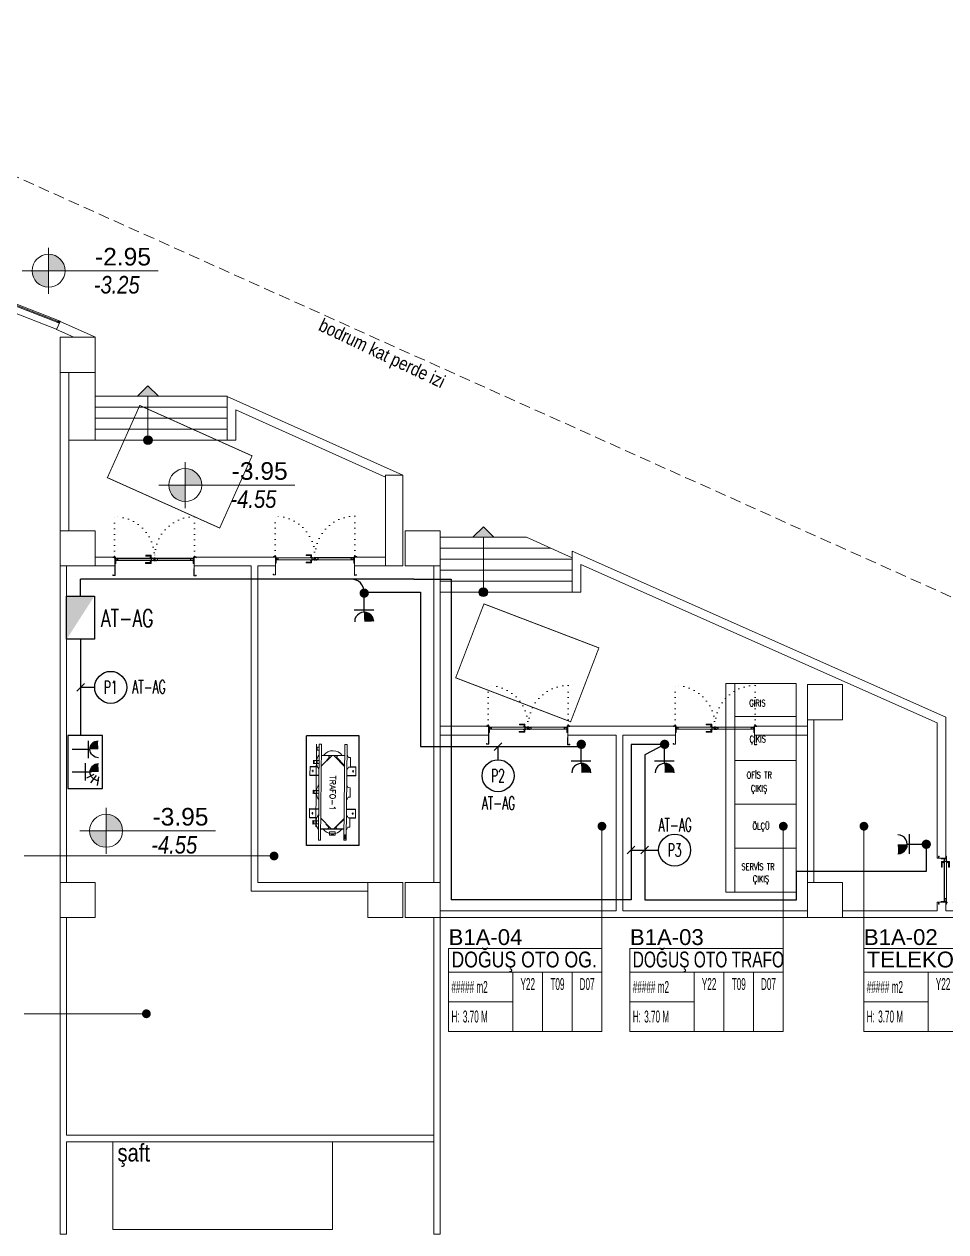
# Model space of a CAD drawing. Header units: metres. Extents: x -13194 to 152406, y -14653 to 29421.
# Drawn here: x 90658 to 92755, y 4085 to 6832 of the extents above; entities that cross this region are included whole.
import ezdxf
from ezdxf.enums import TextEntityAlignment as Align

# ---------------------------------------------------------------- set-up
doc = ezdxf.new("R2010")
doc.units = ezdxf.units.M
doc.header["$LTSCALE"] = 100
doc.header["$MEASUREMENT"] = 0
doc.linetypes.add('DOT2', pattern=[0.125, 0, -0.125])
doc.linetypes.add('HIDDEN', pattern=[0.375, 0.25, -0.125])
doc.layers.get('0').update_dxf_attribs({"color": 9, "lineweight": 9})
for name, color, linetype, lineweight in [('00', 9, 'Continuous', 9), ('01', 9, 'Continuous', 9), ('05S', 9, 'Continuous', 9), ('06B', 9, 'Continuous', 9), ('06C', 9, 'Continuous', 9), ('06D', 9, 'Continuous', 9), ('10', 9, 'Continuous', 9), ('11', 9, 'Continuous', 9), ('15', 9, 'Continuous', 9), ('19', 9, 'Continuous', 9), ('20', 9, 'DOT2', 9), ('21', 9, 'Continuous', 9), ('21_mahal200', 9, 'Continuous', 9), ('E-AYDINLATMA VE PRİZ PANOSU', 7, 'Continuous', 30), ('E-ELEK', 7, 'Continuous', 30), ('E-ETANŞ PRİZ', 7, 'Continuous', 30), ('E-KABLO', 7, 'Continuous', 30), ('E-KOMBİNE ETANŞ PRİZ (1 FAZ+3 FAZ)', 7, 'Continuous', 30), ('E-KUVVET', 7, 'Continuous', 30), ('E-LINYE', 7, 'Continuous', 30), ('trafo tefris', 8, 'Continuous', 9)]:
    doc.layers.add(name, color=color, linetype=linetype, lineweight=lineweight)
doc.styles.add('Arial', font='arial.ttf', dxfattribs={"height": 2.5})
doc.styles.add('E-YAZI', font='txttw.shx')
doc.styles.add('MuuM_TEXT-ITALIC', font='ARIALNI.TTF')
doc.styles.add('MuuM_TEXT-STANDART', font='ARIALN.TTF')
doc.dimstyles.new('MuuM_DIM200', dxfattribs={"dimscale": 20, "dimtxt": 2, "dimasz": 1, "dimexe": 1, "dimexo": 1, "dimgap": 1, "dimtad": 1, "dimdec": 1, "dimrnd": 0.5, "dimdsep": 46, "dimtxsty": 'MuuM_TEXT-STANDART', "dimblk": 'ARCHTICK', "dimcen": 0, "dimdle": 0.15, "dimclrd": 256, "dimclre": 256, "dimclrt": 256, "dimadec": 0, "dimazin": 0, "dimtfac": 5, "dimtdec": 1, "dimtix": 1, "dimtmove": 2, "dimatfit": 3, "dimldrblk": 'DOT', "dimfxl": 3, "dimfxlon": 1, "dimtolj": 1, "dimlwd": -1, "dimlwe": -1, "dimarcsym": 0})

# ---------------------------------------------------------------- blocks, each defined once
blk = doc.blocks.new('100_AYDINLATMA VE PRİZ PANOSU')
at = {"layer": 'E-AYDINLATMA VE PRİZ PANOSU', "color": 4}
for p, q in [((-3.07, 3.95), (3.07, 3.95)), ((-3.07, 0), (-3.07, 3.95)), ((3.07, 3.95), (3.07, 0)), ((3.07, 0), (-3.07, 0))]:
    blk.add_line(p, q, dxfattribs=at)
blk.add_solid([(3.07, 0), (-3.07, 0), (-3.07, 3.95)], dxfattribs=at)
blk = doc.blocks.new('100_KOMBİNE ETANŞ PRİZ (1 FAZ+3 FAZ)')
at = {"layer": 'E-KOMBİNE ETANŞ PRİZ (1 FAZ+3 FAZ)', "color": 3}
for p, q in [((-2.09, 4.35), (-3.35, 4.16)), ((-1.92, 4.04), (-2.95, 3.24)), ((-1.75, 3.72), (-2.28, 2.68))]:
    blk.add_line(p, q, dxfattribs=at)
at = {"layer": 'E-KOMBİNE ETANŞ PRİZ (1 FAZ+3 FAZ)', "color": 4}
for p, q in [((-2.64, 2.5), (-0.14, 2.5)), ((-1.42, 3.18), (-1.42, 0.64)), ((3.04, 2.88), (0.54, 2.88)), ((1.81, 3.15), (1.81, 0.64))]:
    blk.add_line(p, q, dxfattribs=at)
at = {"layer": 'E-KOMBİNE ETANŞ PRİZ (1 FAZ+3 FAZ)', "color": 3}
blk.add_lwpolyline([(-3.78, 4.93), (3.78, 4.93), (3.78, 0), (-3.78, 0)], close=True, dxfattribs=at)
at = {"layer": 'E-KOMBİNE ETANŞ PRİZ (1 FAZ+3 FAZ)', "color": 4, "const_width": 1.2}
for points in [[(-1.43, 3.78, 0.414214), (-0.82, 4.37)], [(1.81, 3.73, 0.414214), (2.42, 4.32)]]:
    blk.add_lwpolyline(points, format="xyb", dxfattribs=at)
at = {"layer": 'E-KOMBİNE ETANŞ PRİZ (1 FAZ+3 FAZ)', "color": 4}
for centre in [(-1.42, 4.38), (1.82, 4.35)]:
    blk.add_arc(centre, 1.2, 179.2449, 359.2449, dxfattribs=at)
blk = doc.blocks.new('100_ETANŞ PRİZ')
at = {"layer": 'E-ETANŞ PRİZ', "color": 4}
for p, q in [((-1.22, 2.14), (1.28, 2.14)), ((0, 2.4), (0, 0))]:
    blk.add_line(p, q, dxfattribs=at)
at = {"layer": 'E-ETANŞ PRİZ', "color": 4, "const_width": 1.2}
blk.add_lwpolyline([(0.01, 3, -0.414214), (-0.6, 3.59)], format="xyb", dxfattribs=at)
at = {"layer": 'E-ETANŞ PRİZ', "color": 4}
blk.add_arc((0, 3.6), 1.2, 180.7551, 0.7551, dxfattribs=at)
blk = doc.blocks.new('tr')
at = {"layer": 'trafo tefris', "color": 4, "ltscale": 0.5}
for p, q in [((1.031, 0.304), (-1.054, 0.304)), ((-1.054, 0.304), (-1.054, 0.254)), ((-1.011, 0.293), (-1.011, 0.265)), ((-0.998, 0.293), (-0.998, 0.265)), ((-0.985, 0.293), (-0.985, 0.265)), ((-0.972, 0.293), (-0.972, 0.265)), ((-0.959, 0.293), (-0.959, 0.265)), ((-0.946, 0.293), (-0.946, 0.265)), ((-0.771, 0.379), (-0.564, 0.379)), ((-0.771, 0.338), (-0.771, 0.379)), ((-0.572, 0.5), (-0.572, 0.379)), ((-0.572, 0.5), (-0.372, 0.5)), ((-0.564, 0.338), (-0.564, 0.379)), ((-0.562, 0.5), (-0.562, 0.379)), ((-0.499, 0.44), (-0.446, 0.44)), ((-0.472, 0.458), (-0.472, 0.42)), ((-0.382, 0.5), (-0.382, 0.304)), ((-0.372, 0.5), (-0.372, 0.304)), ((0.092, 0.379), (-0.115, 0.379)), ((-0.115, 0.338), (-0.115, 0.379)), ((0.092, 0.338), (0.092, 0.379)), ((0.348, 0.5), (0.348, 0.304)), ((0.348, 0.5), (0.548, 0.5)), ((0.358, 0.5), (0.358, 0.304)), ((0.475, 0.44), (0.423, 0.44)), ((0.449, 0.458), (0.449, 0.42)), ((0.538, 0.5), (0.538, 0.379)), ((0.747, 0.379), (0.541, 0.379)), ((0.541, 0.338), (0.541, 0.379)), ((0.548, 0.5), (0.548, 0.379)), ((0.747, 0.338), (0.747, 0.379)), ((1.031, 0.254), (1.031, 0.304)), ((1.031, 0.254), (-1.054, 0.254)), ((-0.945, -0.06), (-0.945, 0.06)), ((-0.91, 0.06), (-0.945, 0.06)), ((-0.924, 0.024), (-0.94, 0.024)), ((-0.924, 0), (-0.94, 0)), ((-0.932, 0.015), (-0.932, 0.033)), ((-0.932, -0.008), (-0.932, 0.01)), ((-0.875, 0.06), (-0.91, 0.06)), ((-0.875, -0.06), (-0.875, 0.06)), ((-0.818, -0.254), (-0.818, 0.254)), ((-0.808, -0.254), (-0.808, 0.254)), ((-0.578, 0.254), (-0.808, 0.027)), ((-0.773, 0.076), (-0.808, 0.099)), ((-0.592, 0.254), (-0.773, 0.076)), ((0.555, 0.254), (0.784, 0.027)), ((0.569, 0.254), (0.75, 0.076)), ((0.75, 0.076), (0.784, 0.099)), ((0.784, -0.254), (0.784, 0.254)), ((0.794, -0.254), (0.794, 0.254)), ((1.031, -0.254), (-1.054, -0.254)), ((-1.054, -0.254), (-1.054, -0.304)), ((-0.945, -0.06), (-0.91, -0.06)), ((-0.924, -0.024), (-0.94, -0.024)), ((-0.932, -0.032), (-0.932, -0.014)), ((-0.91, -0.06), (-0.875, -0.06)), ((-0.578, -0.254), (-0.808, -0.027)), ((-0.773, -0.076), (-0.808, -0.099)), ((-0.704, -0.144), (-0.773, -0.076)), ((0.555, -0.254), (0.784, -0.027)), ((0.681, -0.144), (0.75, -0.076)), ((0.75, -0.076), (0.784, -0.099)), ((1.031, -0.304), (1.031, -0.254)), ((1.031, -0.304), (-1.054, -0.304)), ((-0.769, -0.36), (1.031, -0.36)), ((-0.769, -0.365), (-0.769, -0.36)), ((-0.769, -0.365), (1.031, -0.365)), ((-0.708, -0.423), (-0.627, -0.423)), ((-0.708, -0.428), (-0.708, -0.423)), ((-0.708, -0.428), (-0.627, -0.428)), ((-0.701, -0.345), (-0.701, -0.304)), ((-0.701, -0.345), (-0.694, -0.36)), ((-0.701, -0.345), (-0.634, -0.345)), ((-0.701, -0.408), (-0.701, -0.365)), ((-0.701, -0.408), (-0.694, -0.423)), ((-0.701, -0.408), (-0.634, -0.408)), ((-0.634, -0.345), (-0.641, -0.36)), ((-0.634, -0.408), (-0.641, -0.423)), ((-0.634, -0.345), (-0.634, -0.304)), ((-0.634, -0.408), (-0.634, -0.365)), ((-0.627, -0.428), (-0.627, -0.423)), ((-0.572, -0.341), (-0.572, -0.36)), ((-0.572, -0.365), (-0.572, -0.5)), ((-0.372, -0.5), (-0.572, -0.5)), ((-0.562, -0.336), (-0.562, -0.36)), ((-0.562, -0.365), (-0.562, -0.5)), ((-0.499, -0.44), (-0.446, -0.44)), ((-0.472, -0.458), (-0.472, -0.42)), ((-0.382, -0.304), (-0.382, -0.36)), ((-0.382, -0.365), (-0.382, -0.5)), ((-0.372, -0.304), (-0.372, -0.36)), ((-0.372, -0.365), (-0.372, -0.5)), ((-0.052, -0.423), (0.028, -0.423)), ((-0.052, -0.428), (-0.052, -0.423)), ((-0.052, -0.428), (0.028, -0.428)), ((-0.045, -0.345), (-0.045, -0.304)), ((-0.045, -0.345), (0.022, -0.345)), ((-0.045, -0.345), (-0.038, -0.36)), ((-0.045, -0.408), (-0.045, -0.365)), ((-0.045, -0.408), (0.022, -0.408)), ((-0.045, -0.408), (-0.038, -0.423)), ((0.022, -0.345), (0.015, -0.36)), ((0.022, -0.408), (0.015, -0.423)), ((0.022, -0.345), (0.022, -0.304)), ((0.022, -0.408), (0.022, -0.365)), ((0.028, -0.428), (0.028, -0.423)), ((0.348, -0.304), (0.348, -0.36)), ((0.348, -0.365), (0.348, -0.5)), ((0.548, -0.5), (0.348, -0.5)), ((0.358, -0.304), (0.358, -0.36)), ((0.358, -0.365), (0.358, -0.5)), ((0.475, -0.44), (0.423, -0.44)), ((0.449, -0.458), (0.449, -0.42)), ((0.538, -0.336), (0.538, -0.36)), ((0.538, -0.365), (0.538, -0.5)), ((0.548, -0.341), (0.548, -0.36)), ((0.548, -0.365), (0.548, -0.5)), ((0.604, -0.423), (0.684, -0.423)), ((0.604, -0.428), (0.604, -0.423)), ((0.604, -0.428), (0.684, -0.428)), ((0.611, -0.345), (0.611, -0.304)), ((0.611, -0.345), (0.678, -0.345)), ((0.611, -0.345), (0.618, -0.36)), ((0.611, -0.408), (0.611, -0.365)), ((0.611, -0.408), (0.678, -0.408)), ((0.611, -0.408), (0.618, -0.423)), ((0.678, -0.345), (0.67, -0.36)), ((0.678, -0.408), (0.67, -0.423)), ((0.678, -0.345), (0.678, -0.304)), ((0.678, -0.408), (0.678, -0.365)), ((0.684, -0.428), (0.684, -0.423)), ((0.899, -0.345), (0.899, -0.304)), ((0.899, -0.345), (0.966, -0.345)), ((0.899, -0.345), (0.906, -0.36)), ((0.966, -0.345), (0.958, -0.36)), ((0.966, -0.345), (0.966, -0.304)), ((1.031, -0.365), (1.031, -0.36))]:
    blk.add_line(p, q, dxfattribs=at)
blk.add_lwpolyline([(-0.933, 0.293), (-1.024, 0.293), (-1.024, 0.265), (-0.933, 0.265)], close=True, dxfattribs=at)
for centre, start, end in [((-0.667, 0.11), 114.3902, 129.1646), ((-0.667, 0.11), 50.8354, 65.6098), ((-0.012, 0.11), 114.3902, 129.1646), ((-0.012, 0.11), 50.8354, 65.6098), ((0.644, 0.11), 114.3902, 129.1646), ((0.644, 0.11), 50.8354, 65.6098), ((-0.667, 0), 126.9251, 233.0749), ((0.644, 0), 306.9251, 53.0749), ((-0.667, -0.11), 230.8354, 309.1646), ((-0.012, -0.11), 230.8354, 309.1646), ((0.644, -0.11), 230.8354, 309.1646)]:
    blk.add_arc(centre, 0.25, start, end, dxfattribs=at)
blk = doc.blocks.new('TR1')
at = {"layer": 'E-ELEK', "color": 4}
for p, q in [((94436.3, 6094.3), (94436.3, 5844.3)), ((94436.3, 6094.3), (94556.3, 6094.3)), ((94556.3, 6094.3), (94556.3, 5844.3)), ((94436.3, 5844.3), (94556.3, 5844.3))]:
    blk.add_line(p, q, dxfattribs=at)
at = {"layer": 'E-ELEK', "xscale": -104.5, "yscale": 104.5, "zscale": 104.5, "rotation": 89.48112063181033}
blk.add_blockref('tr', (94496.3, 5971.8), dxfattribs=at)
at = {"layer": 'E-LINYE', "color": 3, "linetype": 'Continuous', "insert": (94503.1, 5974.9), "char_height": 13.12, "width": 241.338, "attachment_point": 8, "rotation": 89.4811, "line_spacing_factor": 0.90367, "style": 'E-YAZI'}
blk.add_mtext('\\PTRAFO-1', dxfattribs=at)
blk = doc.blocks.new('AYEDAS OG')
at = {"layer": 'trafo tefris', "color": 4}
for p, q in [((93619.7, 6084.1), (93459.7, 6084)), ((93459.7, 6084), (93460, 5609)), ((93479.7, 6084), (93480, 5609)), ((93619.7, 6084.1), (93620, 5609.1)), ((93619.7, 6009.1), (93479.7, 6009)), ((93619.8, 5909.1), (93479.8, 5909)), ((93619.9, 5809.1), (93479.9, 5809)), ((93620, 5709.1), (93480, 5709)), ((93620, 5609.1), (93460, 5609))]:
    blk.add_line(p, q, dxfattribs=at)
at = {"layer": 'trafo tefris', "color": 4, "style": 'E-YAZI', "width": 0.7}
for s, p in [('GIRIS', (93512.9, 6031.9)), ('ÇIKIS', (93513.6, 5949.9)), ('OFİS TR', (93506.9, 5868)), ('ÇIKIŞ', (93516.7, 5837.5)), ('ÖLÇÜ', (93520.2, 5751.7)), ('SERVİS TR', (93495.1, 5659.5)), ('ÇIKIŞ', (93521.1, 5631.7))]:
    blk.add_text(s, height=15, rotation=359.9681, dxfattribs=at).set_placement(p)
blk = doc.blocks.new('p-kolon_80x80')
blk.add_lwpolyline([(-40, -40), (40, -40), (40, 40), (-40, 40)], close=True)
blk = doc.blocks.new('1.Bod.Ara.Sitatik Elk')
at = {"layer": '01'}
blk.add_lwpolyline([(7520, -3030), (7480, -3030), (7480, -2824), (7520, -2824)], close=True, dxfattribs=at)
for p in [(6780, -2550), (6780, -2990), (7565, -2990), (8480, -3340), (6780, -3790), (7480, -3790), (7565, -3790), (8480, -3790)]:
    blk.add_blockref('p-kolon_80x80', p, dxfattribs=at)
blk = doc.blocks.new('_ArchTick')
at = {"color": 0, "linetype": 'ByBlock', "const_width": 0.15}
blk.add_lwpolyline([(-0.5, -0.5), (0.5, 0.5)], dxfattribs=at)
blk = doc.blocks.new('_Dot')
at = {"color": 0, "linetype": 'ByBlock', "lineweight": -2}
blk.add_line((-0.5, 0), (-1, 0), dxfattribs=at)
at = {"color": 0, "linetype": 'ByBlock', "const_width": 0.5}
blk.add_lwpolyline([(-0.25, 0, 1), (0.25, 0, 1)], format="xyb", close=True, dxfattribs=at)
blk = doc.blocks.new('0_roomno2')
blk.add_lwpolyline([(19.38, -10.5), (0, -10.5), (0, 0), (19.38, 0)], close=True)
for points in [[(0, -3), (19.38, -3)], [(8.12, -3), (8.12, -10.5)], [(11.88, -3), (11.88, -10.5)], [(15.62, -3), (15.62, -10.5)], [(0, -6.75), (8.12, -6.75)]]:
    blk.add_lwpolyline(points)
at = {"style": 'MuuM_TEXT-STANDART', "width": 0.6}
blk.add_text('H:', height=1.5, dxfattribs=at).set_placement((0.35, -8.61), align=Align.MIDDLE_LEFT)
at = {"style": 'Arial'}
blk.add_attdef('ODANO', (0, 1.17), '', height=2, dxfattribs=at)
blk.add_attdef('MEKANADI', text='', height=2, dxfattribs=at).set_placement((0.35, -3), align=Align.BOTTOM_LEFT)
at = {"style": 'MuuM_TEXT-STANDART', "width": 0.6}
for tag, p in [('M2', (0.35, -4.88)), ('TEMIZTAVANYUKSEKLIGI', (1.8, -8.61))]:
    blk.add_attdef(tag, text='', height=1.5, dxfattribs=at).set_placement(p, align=Align.MIDDLE_LEFT)
for tag, p in [('YER01', (10, -4.5)), ('TAVAN01', (13.75, -4.5)), ('DUVAR01', (17.5, -4.5)), ('YER02', (10, -6.75)), ('TAVAN02', (13.75, -6.75)), ('DUVAR02', (17.5, -6.75)), ('YER03', (10, -9)), ('TAVAN03', (13.75, -9)), ('DUVAR03', (17.5, -9))]:
    blk.add_attdef(tag, text='', height=1.5, dxfattribs=at).set_placement(p, align=Align.MIDDLE_CENTER)
blk = doc.blocks.new('prf-scr2')
at = {"linetype": 'DOT2', "ltscale": 10}
blk.add_line((0, 0.2), (0, -1.1), dxfattribs=at)
for p, q in [((-0.1, -0.2), (0.1, -0.3)), ((0.1, -0.2), (-0.1, -0.2)), ((0.1, -0.3), (-0.1, -0.3)), ((-0.1, -0.3), (0.1, -0.4)), ((0.1, -0.4), (-0.1, -0.4)), ((0.1, -0.5), (-0.1, -0.4)), ((-0.1, -0.4), (0.1, -0.4)), ((0.1, -0.6), (-0.1, -0.5)), ((-0.1, -0.5), (0.1, -0.5)), ((-0.1, -0.6), (0.1, -0.7)), ((0.1, -0.6), (-0.1, -0.6)), ((-0.1, -0.6), (0.1, -0.6)), ((-0.1, -0.7), (0.1, -0.8)), ((0.1, -0.7), (-0.1, -0.7)), ((-0.1, -0.8), (0.1, -0.8)), ((0.1, -0.8), (-0.1, -0.8)), ((0.1, -0.2), (0, -0.1)), ((0, -0.2), (0.1, -0.2))]:
    blk.add_line(p, q)
blk.add_lwpolyline([(0.2, 0), (-0.2, 0), (-0.2, 0), (-0.1, -0.1), (0.1, -0.1), (0.2, 0), (0.2, 0)], close=True)
for points in [[(0.2, 0), (-0.2, 0)], [(-0.1, -0.1), (-0.1, -0.2), (-0.1, -0.2), (-0.1, -0.2), (-0.1, -0.2), (-0.1, -0.3), (-0.1, -0.3), (-0.1, -0.3), (-0.1, -0.3), (-0.1, -0.4), (-0.1, -0.4), (-0.1, -0.4), (-0.1, -0.4), (-0.1, -0.4), (-0.1, -0.5), (-0.1, -0.5), (-0.1, -0.5), (-0.1, -0.5), (-0.1, -0.5), (-0.1, -0.5), (-0.1, -0.6), (-0.1, -0.6), (-0.1, -0.6), (-0.1, -0.6), (-0.1, -0.6), (-0.1, -0.7), (-0.1, -0.7), (-0.1, -0.7), (-0.1, -0.7), (-0.1, -0.7), (-0.1, -0.8), (-0.1, -0.8), (-0.1, -0.8), (-0.1, -0.8), (0, -0.9), (0, -0.9), (0, -0.9), (0.1, -0.8), (0.1, -0.8), (0.1, -0.7), (0.1, -0.7), (0.1, -0.7), (0.1, -0.7), (0.1, -0.7), (0.1, -0.7), (0.1, -0.6), (0.1, -0.6), (0.1, -0.6), (0.1, -0.6), (0.1, -0.6), (0.1, -0.5), (0.1, -0.5), (0.1, -0.5), (0.1, -0.5), (0.1, -0.4), (0.1, -0.4), (0.1, -0.4), (0.1, -0.4), (0.1, -0.4), (0.1, -0.3), (0.1, -0.3), (0.1, -0.3), (0.1, -0.3), (0.1, -0.3), (0.1, -0.3), (0.1, -0.2), (0.1, -0.2), (0.1, -0.2), (0.1, -0.2), (0.1, -0.2), (0.1, -0.1)]]:
    blk.add_lwpolyline(points)
blk = doc.blocks.new('gr-p-barel kilitli kapı kolu')
at = {"layer": '05S'}
h = blk.add_hatch(color=256, dxfattribs=at)
h.paths.add_polyline_path([(1.3, 0.8), (-1.3, 0.8), (-1.3, 0.7), (1.3, 0.7)])
h.paths.add_polyline_path([(2.75, 0.7), (-2.75, 0.7), (-2.75, 0), (2.75, 0)])
h.paths.add_polyline_path([(-11.7, 4.9), (-11.7, 6.7), (0.9, 6.7), (0.9, 0.8), (-0.9, 0.8), (-0.9, 4.9)])
at = {"flags": 128}
for points in [[(-0.9, 0.8), (-0.9, 4.9), (-11.7, 4.9), (-11.7, 6.7), (0.9, 6.7), (0.9, 0.8)], [(-0.8, 5), (0.8, 6.6)]]:
    blk.add_lwpolyline(points, dxfattribs=at)
blk.add_lwpolyline([(-2.75, 0), (-2.75, 0.7), (2.75, 0.7), (2.75, 0)])
blk.add_lwpolyline([(-1.3, 0.7), (1.3, 0.7), (1.3, 0.8), (-1.3, 0.8)], close=True)
blk = doc.blocks.new('K2_SAC')
at = {"layer": '06C'}
blk.add_lwpolyline([(-71.5, 60.3, 1), (-71.8, 59.6), (-69.9, 58.9), (-69.6, 59.7), (-71.6, 60.4)], format="xyb", dxfattribs=at)
blk.add_arc((-71.6, 60), 0.5, 34.0049, 287.7447, dxfattribs=at)
at = {"layer": '10'}
for points in [[(-174.4, 60.3, 0.414214), (-174.4, 60.2), (-170.2, 58.7, 0.414214), (-170.1, 58.8), (-159.7, 88.3), (-159.5, 88.2), (-169.9, 58.7, -0.414214), (-170.3, 58.6), (-174.4, 60, -0.414214), (-174.6, 60.4), (-174.3, 61.2, -0.414214), (-173.9, 61.4), (-172.9, 61.1), (-173, 60.9), (-174, 61.2, 0.414214), (-174.1, 61.2)], [(-161, 84.1, 0.414214), (-160.8, 83.7), (-159.8, 83.3, 0.414214), (-159.5, 83.5), (-157.4, 89.6, 0.414214), (-157.5, 90, 0.414214), (-157.9, 89.8), (-158.2, 88.9), (-159.2, 89.3), (-156.2, 97.8, 0.414214), (-156.4, 98.1), (-160.6, 99.6, 0.414214), (-160.9, 99.4), (-161.2, 98.5, 0.414214), (-161, 98.2), (-160, 97.8), (-159.9, 98), (-161, 98.4, -0.414214), (-161, 98.5), (-160.7, 99.3, -0.414214), (-160.6, 99.4), (-156.5, 97.9, -0.414214), (-156.4, 97.8), (-159.4, 89.1), (-158.1, 88.7), (-157.7, 89.7, -0.414214), (-157.6, 89.8, -0.414214), (-157.5, 89.6), (-159.6, 83.6, -0.414214), (-159.8, 83.5), (-160.7, 83.9, -0.414214), (-160.8, 84), (-160.5, 84.8), (-160.7, 84.9)], [(-156.5, 98.7), (-155.4, 97.7), (-156.3, 94.9), (-156.2, 94.9), (-155.2, 97.7), (-156.3, 98.8, 14.796002)], [(4, -2.7, -0.414214), (3.9, -2.7), (-0.3, -1.3, -0.414214), (-0.4, -1.2), (10.4, 29.3), (10.2, 29.4), (-0.6, -1.1, 0.414214), (-0.4, -1.5), (3.8, -2.9, 0.414214), (4.2, -2.7), (4.5, -1.9, 0.414214), (4.3, -1.5), (3.2, -1.1), (3.2, -1.3), (4.2, -1.7, -0.414214), (4.3, -1.8)], [(8.7, 25.2, -0.414214), (8.3, 25), (7.4, 25.4, -0.414214), (7.2, 25.7), (9.3, 31.8, -0.414214), (9.7, 32, -0.414214), (9.9, 31.6), (9.6, 30.7), (10.5, 30.4), (13.5, 38.9, -0.414214), (13.9, 39.1), (18, 37.7, -0.414214), (18.2, 37.3), (17.9, 36.4, -0.414214), (17.5, 36.2), (16.5, 36.6), (16.5, 36.8), (17.6, 36.4, 0.414214), (17.7, 36.5), (18, 37.3, 0.414214), (17.9, 37.5), (13.8, 38.9, 0.414214), (13.7, 38.8), (10.6, 30.2), (9.3, 30.6), (9.7, 31.7, 0.414214), (9.6, 31.8, 0.414214), (9.5, 31.7), (7.4, 25.7, 0.414214), (7.5, 25.5), (8.4, 25.2, 0.414214), (8.5, 25.3), (8.8, 26.1), (9, 26.1)], [(14.3, 39.5), (12.8, 39.3), (11.8, 36.6), (11.6, 36.7), (12.6, 39.5), (14.2, 39.7, -14.796002)]]:
    blk.add_lwpolyline(points, format="xyb", close=True, dxfattribs=at)
for points in [[(-73.8, 64.8), (-74.4, 62.9), (-74.1, 62.8), (-74.5, 61.8), (-157.3, 90.5), (-157, 91.5), (-156.7, 91.4), (-156.1, 93.3), (-156.3, 93.4), (-156.9, 91.8), (-157.2, 91.9), (-157.7, 90.3), (-74.3, 61.4), (-73.8, 63), (-74, 63.1), (-73.5, 64.7)], [(-74.4, 62.9), (-73.8, 64.8), (-73.2, 64.6), (-72.7, 66.1), (-156.1, 95.1), (-156.6, 93.5), (-156.1, 93.3), (-156.7, 91.4), (-156.4, 91.3), (-155.7, 93.5), (-156.2, 93.7), (-155.9, 94.7), (-73, 66), (-73.4, 65), (-74, 65.2), (-74.7, 63), (-74.4, 62.9)], [(-72.2, 64.2), (-72.8, 62.3), (-73.1, 62.4), (-73.4, 61.4), (9.9, 32.5), (10.2, 33.5), (9.9, 33.6), (10.6, 35.5), (10.9, 35.4), (10.3, 33.8), (10.6, 33.7), (10.1, 32.2), (-73.8, 61.3), (-73.3, 62.8), (-73, 62.7), (-72.4, 64.3)], [(-72.8, 62.3), (-72.2, 64.2), (-72.7, 64.4), (-72.2, 66), (11.7, 36.9), (11.2, 35.3), (10.6, 35.5), (9.9, 33.6), (9.7, 33.7), (10.4, 35.9), (11, 35.7), (11.3, 36.7), (-72, 65.6), (-72.3, 64.6), (-71.8, 64.4), (-72.5, 62.2), (-72.8, 62.3)]]:
    blk.add_lwpolyline(points, dxfattribs=at)
for points in [[(-156.7, 90.5), (-152.9, 89.2), (-151.6, 93), (-155.4, 94.3)], [(-156.3, 90.7), (-153.1, 89.6), (-152, 92.8), (-155.2, 93.9)], [(-75, 62.2), (-80.7, 64.1), (-79.3, 67.9), (-73.7, 66)], [(-75.2, 62.6), (-80.3, 64.3), (-79.2, 67.5), (-74.1, 65.8)], [(-75.2, 61), (-73.4, 60.4), (-73.2, 60.9), (-75.6, 61.7), (-75.6, 61.7), (-75.7, 61.2)], [(-71.3, 66.4), (-73.1, 67), (-73.3, 66.5), (-71.5, 65.9), (-70.9, 65.7), (-70.7, 66.2)], [(-72.8, 61.4), (-67.1, 59.5), (-65.8, 63.2), (-71.5, 65.2)], [(-72.4, 61.6), (-67.3, 59.8), (-66.2, 63.1), (-71.3, 64.8)], [(9.4, 32.9), (3.7, 34.9), (5, 38.7), (10.7, 36.7)], [(9.2, 33.3), (4.1, 35.1), (5.2, 38.3), (10.3, 36.5)]]:
    blk.add_lwpolyline(points, close=True, dxfattribs=at)
for centre in [(-156.9, 99.4), (15, 39.8)]:
    blk.add_circle(centre, 0.55, dxfattribs=at)
at = {"layer": '20'}
for p, q in [((-156.9, 99.4), (-127.2, 184.9)), ((15, 39.8), (44.6, 125.3))]:
    blk.add_line(p, q, dxfattribs=at)
at = {"layer": '20', "linetype": 'HIDDEN'}
for points in [[(-156.6, 98), (-157, 96.8), (-158.4, 97.2), (-158, 98.5)], [(-156.5, 98.7), (-157.1, 97), (-158.1, 97.4), (-157.6, 99.1)], [(13.9, 38.9), (13.5, 37.6), (14.9, 37.2), (15.3, 38.4)], [(14.3, 39.5), (13.7, 37.8), (14.8, 37.4), (15.3, 39.1)]]:
    blk.add_lwpolyline(points, dxfattribs=at)
at = {"layer": '20'}
for centre, start, end in [((-156.9, 99.4), 338.4691, 70.8748), ((15, 39.8), 70.8748, 163.2805)]:
    blk.add_arc(centre, 90.5, start, end, dxfattribs=at)
at = {"layer": '06B', "xscale": -1, "rotation": 160.8747897857572}
blk.add_blockref('gr-p-barel kilitli kapı kolu', (-81.9, 64), dxfattribs=at)
at = {"layer": '06B', "rotation": 340.8747897857572}
blk.add_blockref('gr-p-barel kilitli kapı kolu', (-80.2, 68.8), dxfattribs=at)
at = {"layer": '10', "rotation": 70.87478978575723}
for p in [(-156.6, 92.6), (-72.7, 63.5)]:
    blk.add_blockref('prf-scr2', p, dxfattribs=at)
at = {"layer": '10', "xscale": -1, "rotation": 250.8747897857573}
for p in [(-73.8, 63.9), (10.6, 34.6)]:
    blk.add_blockref('prf-scr2', p, dxfattribs=at)
blk = doc.blocks.new('0_elevationtarget-p-bk')
h = blk.add_hatch(color=250)
h.paths.add_polyline_path([(1.88, 0, 0.414214), (0, 1.88), (0, 0)])
h.paths.add_polyline_path([(0, 0), (-1.88, 0, 0.414214), (0, -1.88)])
blk.add_line((0, -2.62), (0, 2.62))
blk.add_lwpolyline([(12.45, 0), (-3, 0)])
blk.add_circle((0, 0), 1.88)
at = {"style": 'Arial'}
blk.add_attdef('BITMISKOT', text='', height=2, dxfattribs=at).set_placement((4.5, 0), align=Align.BOTTOM_LEFT)
at = {"style": 'MuuM_TEXT-ITALIC'}
blk.add_attdef('FINISHINGFLOORLEVEL', text='', height=2, dxfattribs=at).set_placement((4.5, -0.59), align=Align.TOP_LEFT)
blk = doc.blocks.new('K-SAC-01')
at = {"layer": '10'}
for points in [[(-4.6, 16.2, -0.414214), (-4.5, 16.3), (-0.1, 16.3, -0.414214), (0, 16.2), (0, 5.9), (0.2, 5.9), (0.2, 16.2, 0.414214), (-0.1, 16.5), (-4.5, 16.5, 0.414214), (-4.8, 16.2), (-4.8, 15.3, 0.414214), (-4.5, 15), (-3.4, 15), (-3.4, 15.2), (-4.5, 15.2, -0.414214), (-4.6, 15.3)], [(0.2, 10.3, -0.414214), (0.5, 10.6), (1.5, 10.6, -0.414214), (1.8, 10.3), (1.8, 3.9, -0.414214), (1.5, 3.6, -0.414214), (1.2, 3.9), (1.2, 4.8), (0.2, 4.8), (0.2, -1.2, -0.414214), (-0.1, -1.5), (-4.5, -1.5, -0.414214), (-4.8, -1.2), (-4.8, -0.3, -0.414214), (-4.5, 0), (-3.4, 0), (-3.4, -0.2), (-4.5, -0.2, 0.414214), (-4.6, -0.3), (-4.6, -1.2, 0.414214), (-4.5, -1.3), (-0.1, -1.3, 0.414214), (0, -1.2), (0, 5), (1.4, 5), (1.4, 3.9, 0.414214), (1.5, 3.8, 0.414214), (1.6, 3.9), (1.6, 10.3, 0.414214), (1.5, 10.4), (0.5, 10.4, 0.414214), (0.4, 10.3), (0.4, 9.4), (0.2, 9.4)], [(-0.4, -2), (1, -1.4), (1, 1.5), (1.2, 1.5), (1.2, -1.5), (-0.3, -2.2, -14.796002)], [(99.8, 10.3, 0.414214), (99.5, 10.6), (98.5, 10.6, 0.414214), (98.2, 10.3), (98.2, 3.9, 0.414214), (98.5, 3.6, 0.414214), (98.8, 3.9), (98.8, 4.8), (99.8, 4.8), (99.8, -1.2, 0.414214), (100.1, -1.5), (104.5, -1.5, 0.414214), (104.8, -1.2), (104.8, -0.3, 0.414214), (104.5, 0), (103.4, 0), (103.4, -0.2), (104.5, -0.2, -0.414214), (104.6, -0.3), (104.6, -1.2, -0.414214), (104.5, -1.3), (100.1, -1.3, -0.414214), (100, -1.2), (100, 5), (98.6, 5), (98.6, 3.9, -0.414214), (98.5, 3.8, -0.414214), (98.4, 3.9), (98.4, 10.3, -0.414214), (98.5, 10.4), (99.5, 10.4, -0.414214), (99.6, 10.3), (99.6, 9.4), (99.8, 9.4)], [(104.6, 16.2, 0.414214), (104.5, 16.3), (100.1, 16.3, 0.414214), (100, 16.2), (100, 5.9), (99.8, 5.9), (99.8, 16.2, -0.414214), (100.1, 16.5), (104.5, 16.5, -0.414214), (104.8, 16.2), (104.8, 15.3, -0.414214), (104.5, 15), (103.4, 15), (103.4, 15.2), (104.5, 15.2, 0.414214), (104.6, 15.3)]]:
    blk.add_lwpolyline(points, format="xyb", close=True, dxfattribs=at)
for points in [[(98.8, 0.1), (98.8, 2.1), (99.1, 2.1), (99.1, 3.2), (1.5, 3.2), (1.5, 2.1), (1.8, 2.1), (1.8, 0.1), (1.5, 0.1), (1.5, 1.9), (1.2, 1.9), (1.2, 3.5), (99.4, 3.5), (99.4, 1.9), (99.1, 1.9), (99.1, 0.1)], [(98.8, 2.1), (98.8, 0.1), (99.4, 0.1), (99.4, -1.5), (1.2, -1.5), (1.2, 0.1), (1.8, 0.1), (1.8, 2.1), (2.1, 2.1), (2.1, -0.1), (1.5, -0.1), (1.5, -1.2), (99.1, -1.2), (99.1, -0.1), (98.5, -0.1), (98.5, 2.1), (98.8, 2.1)]]:
    blk.add_lwpolyline(points, dxfattribs=at)
for points in [[(2.1, 3), (8.1, 3), (8.1, -1), (2.1, -1)], [(2.4, 2.7), (7.8, 2.7), (7.8, -0.7), (2.4, -0.7)], [(98.5, 3), (92.5, 3), (92.5, -1), (98.5, -1)], [(98.2, 2.7), (92.8, 2.7), (92.8, -0.7), (98.2, -0.7)]]:
    blk.add_lwpolyline(points, close=True, dxfattribs=at)
blk.add_circle((-0.9, -2.5), 0.55, dxfattribs=at)
at = {"layer": '20', "linetype": 'HIDDEN'}
for points in [[(-0.2, -1.3), (-0.2, 0), (-1.7, 0), (-1.7, -1.3)], [(-0.4, -2), (-0.4, -0.2), (-1.5, -0.2), (-1.5, -2)]]:
    blk.add_lwpolyline(points, dxfattribs=at)
at = {"layer": '20'}
blk.add_lwpolyline([(-0.9, -2.5), (-0.9, -102.9)], dxfattribs=at)
blk.add_arc((-0.9, -2.5), 100.4, 270, 1.5131, dxfattribs=at)
at = {"layer": '06B'}
blk.add_blockref('gr-p-barel kilitli kapı kolu', (91.4, 3.5), dxfattribs=at)
at = {"layer": '06B', "xscale": -1, "rotation": 180}
blk.add_blockref('gr-p-barel kilitli kapı kolu', (91.4, -1.5), dxfattribs=at)
at = {"layer": '10', "xscale": -1, "rotation": 90}
blk.add_blockref('prf-scr2', (1.5, 1), dxfattribs=at)
at = {"layer": '10', "rotation": 270}
blk.add_blockref('prf-scr2', (99.1, 1.2), dxfattribs=at)
blk = doc.blocks.new('prf-10x10')
blk.add_lwpolyline([(-5, -5), (5, -5), (5, 5), (-5, 5)], close=True)
at = {"color": 255}
blk.add_solid([(-5, -5), (5, -5), (-5, 5), (5, 5)], dxfattribs=at)
at = {"layer": '10'}
blk.add_point((0, 0), dxfattribs=at)
blk = doc.blocks.new('*U420')
at = {"layer": '06D'}
blk.add_lwpolyline([(-2.5, 600), (2.5, 600), (2.5, 0), (-2.5, 0)], close=True, dxfattribs=at)
at = {"layer": '15'}
blk.add_lwpolyline([(0, 595), (0, 5)], dxfattribs=at)
at = {"layer": '10', "xscale": 0.5, "yscale": 0.5, "rotation": 90}
for p in [(0, 597.5), (0, 2.5)]:
    blk.add_blockref('prf-10x10', p, dxfattribs=at)
blk = doc.blocks.new('1.Bod.Ara.Mimari Elk')
at = {"layer": '19'}
h = blk.add_hatch(color=256, dxfattribs=at)
h.dxf.hatch_style = 1
h.paths.add_polyline_path([(6964, -2644.13), (6916, -2644.13), (6940, -2620.09)])
h = blk.add_hatch(color=256, dxfattribs=at)
h.dxf.hatch_style = 1
edge = h.paths.add_edge_path()
edge.add_arc((6940, -2744.13), 10, 0, 360)
h = blk.add_hatch(color=256, dxfattribs=at)
h.dxf.hatch_style = 1
h.paths.add_polyline_path([(7726.94, -2965), (7678.94, -2965), (7702.94, -2940.96)])
h = blk.add_hatch(color=256, dxfattribs=at)
h.dxf.hatch_style = 1
edge = h.paths.add_edge_path()
edge.add_arc((7702.94, -3090), 10, 0, 360)
blk.add_lwpolyline([(6775, -2950), (6740, -2950)])
at = {"layer": '00'}
for points in [[(6771.51, -2510), (6731.96, -2492.25), (6740.15, -2474.01), (6820.36, -2510)], [(6820, -3010), (6865, -3010), (6865, -3030), (6820, -3030)], [(7410, -3030), (7480, -3030), (7480, -3010), (7410, -3010)], [(6740, -3750), (6740, -3030), (6755, -3030), (6755, -3750)], [(7605, -3030), (7605, -3750), (7590, -3750), (7590, -3030)], [(7605, -3830), (7605, -4550), (7590, -4550), (7590, -3830)]]:
    blk.add_lwpolyline(points, close=True, dxfattribs=at)
for points in [[(6740, -2590), (6740, -2950), (6760, -2950), (6760, -2590), (6740, -2590)], [(7520, -2824), (7480, -2824), (7480, -2827.93), (7140, -2675.36), (7140, -2744.13), (7120, -2744.13), (7120, -2644.46), (7520, -2823.96)], [(7440, -3750), (7190, -3750), (7190, -3030), (7230, -3030), (7230, -3010), (7045, -3010), (7045, -3030), (7175, -3030), (7175, -3770), (7440, -3770)], [(7925, -3090), (7905, -3090), (7905, -2996.29), (8755, -3374.17), (8755, -3695)], [(7925, -3090), (7925, -3027.07), (8735, -3387.16), (8735, -3695), (8755, -3695)], [(7605, -3395), (7715, -3395), (7715, -3415), (7605, -3415)], [(8020, -3415), (8140, -3415), (8140, -3395), (7895, -3395), (7895, -3415), (8005, -3415)], [(8440, -3395), (8320, -3395), (8320, -3415), (8440, -3415)], [(8440, -3750), (8440, -3380)], [(8455, -3750), (8455, -3380)], [(8005, -3815), (8005, -3415)], [(8020, -3815), (8020, -3415)], [(7605, -3815), (8005, -3815)], [(8020, -3815), (8440, -3815)], [(8520, -3815), (8735, -3815), (8735, -3795), (8755, -3795), (8755, -3815), (9140, -3815)], [(7375, -4325), (6755, -4325), (6755, -3830), (6740, -3830), (6740, -4550), (6755, -4550), (6755, -4340), (6845, -4340), (6845, -4340), (7375, -4340), (7375, -4340)], [(7605, -3830), (8440, -3830)], [(8520, -3830), (9140, -3830)], [(7375, -4325), (7590, -4325)], [(7375, -4340), (7590, -4340)]]:
    blk.add_lwpolyline(points, dxfattribs=at)
at = {"layer": '06D'}
for points in [[(6733.16, -2491.92), (6174.17, -2273.9)], [(6760, -2715), (6760, -2590)]]:
    blk.add_lwpolyline(points, dxfattribs=at)
blk.add_lwpolyline([(6860, -4540), (7360, -4540), (7360, -4340), (6860, -4340)], close=True, dxfattribs=at)
at = {"layer": '11'}
blk.add_lwpolyline([(6820, -2590), (6820, -2744.13), (6760, -2744.13)], dxfattribs=at)
at = {"layer": '19'}
for points in [[(6964, -2644.13), (6916, -2644.13), (6940, -2620.09)], [(7726.94, -2965), (7678.94, -2965), (7702.94, -2940.96)]]:
    blk.add_lwpolyline(points, close=True, dxfattribs=at)
at = {"layer": '19', "linetype": 'Continuous'}
for points in [[(6820, -2644.13), (7120, -2644.13)], [(6940, -2744.13), (6940, -2644.13)], [(6820, -2669.13), (7120, -2669.13)], [(6820, -2694.13), (7120, -2694.13)], [(6820, -2719.13), (7120, -2719.13)], [(6760, -2744.13), (7120, -2744.13)], [(7605, -3075), (7605, -2950)], [(7605, -2965), (7800.88, -2965), (7905, -3011.72)], [(7702.94, -3090), (7702.94, -2965)], [(7605, -2990), (7856.59, -2990)], [(7605, -3015), (7905, -3015)], [(7605, -3040), (7905, -3040)], [(7605, -3065), (7905, -3065)], [(7605, -3090), (7905, -3090)]]:
    blk.add_lwpolyline(points, dxfattribs=at)
at = {"layer": '19'}
for centre in [(6940, -2744.13), (7702.94, -3090)]:
    blk.add_circle(centre, 10, dxfattribs=at)
at = {"layer": '20', "linetype": 'HIDDEN'}
blk.add_lwpolyline([(11767.85, -4685.8), (11421.22, -4460.1), (10945.13, -4163.64), (9074.53, -3238.51), (6612.89, -2132.43), (4752.35, -1474.85), (3821.13, -1227.81)], dxfattribs=at)
at = {"layer": '20', "const_width": 2}
for points in [[(6921.39, -2665.08), (6847.72, -2829.32), (7103.2, -2943.91), (7176.87, -2779.68)], [(7704.31, -3116.47), (7640, -3284.59), (7901.52, -3384.62), (7965.83, -3216.5)]]:
    blk.add_lwpolyline(points, close=True, dxfattribs=at)
for name, p, rotation in [('*U420', (6739.52, -2475.62), 68.69308748352992), ('K-SAC-01', (8755, -3795), 90)]:
    blk.add_blockref(name, p, dxfattribs=dict(rotation=rotation))
at = {"layer": '01'}
blk.add_blockref('p-kolon_80x80', (6780, -2550), dxfattribs=at)
at = {"layer": '10', "rotation": 19.12521021339945}
for p in [(7044.82, -3051.28), (7409.82, -3049.98), (7894.82, -3435.22), (8319.82, -3435.22)]:
    blk.add_blockref('K2_SAC', p, dxfattribs=at)
at = {"layer": '21', "xscale": 20, "yscale": 20, "zscale": 20}
for p, values in [((6714.01, -2358.59), {'BITMISKOT': ' -2.95', 'FINISHINGFLOORLEVEL': ' -3.25'}), ((7024.94, -2846.14), {'BITMISKOT': ' -3.95', 'FINISHINGFLOORLEVEL': ' -4.55'}), ((6844.81, -3632.61), {'BITMISKOT': ' -3.95', 'FINISHINGFLOORLEVEL': ' -4.55'})]:
    blk.add_blockref('0_elevationtarget-p-bk', p, dxfattribs=at).add_auto_attribs(values)
at = {"layer": '21_mahal200'}
ref = blk.add_blockref('0_roomno2', (7623.98, -3900.25), dxfattribs=dict(at, xscale=18, yscale=18, zscale=18))
ref.add_attrib('ODANO', 'B1A-04', (7623.98, -3892.47), dxfattribs={"layer": '0', "height": 36, "style": 'Arial'})
ref.add_attrib('MEKANADI', 'DOĞUŞ OTO OG.', dxfattribs={"layer": '0', "height": 36, "style": 'Arial', "width": 0.8}).set_placement((7630.28, -3954.25), align=Align.BOTTOM_LEFT)
ref.add_attrib('M2', '##### m2', dxfattribs={"layer": '0', "height": 27, "style": 'MuuM_TEXT-STANDART', "width": 0.6}).set_placement((7630.28, -3988), align=Align.MIDDLE_LEFT)
ref.add_attrib('TEMIZTAVANYUKSEKLIGI', '3.70 M', dxfattribs={"layer": '0', "height": 27, "style": 'MuuM_TEXT-STANDART', "width": 0.6}).set_placement((7656.38, -4055.19), align=Align.MIDDLE_LEFT)
ref.add_attrib('YER01', 'Y22', dxfattribs={"layer": '0', "height": 27, "style": 'MuuM_TEXT-STANDART', "width": 0.6}).set_placement((7803.98, -3981.25), align=Align.MIDDLE_CENTER)
ref.add_attrib('TAVAN01', 'T09', dxfattribs={"layer": '0', "height": 27, "style": 'MuuM_TEXT-STANDART', "width": 0.6}).set_placement((7871.48, -3981.25), align=Align.MIDDLE_CENTER)
ref.add_attrib('DUVAR01', 'D07', dxfattribs={"layer": '0', "height": 27, "style": 'MuuM_TEXT-STANDART', "width": 0.6}).set_placement((7938.98, -3981.25), align=Align.MIDDLE_CENTER)
ref = blk.add_blockref('0_roomno2', (8036.47, -3900.25), dxfattribs=dict(at, xscale=18, yscale=18, zscale=18))
ref.add_attrib('ODANO', 'B1A-03', (8036.47, -3892.47), dxfattribs={"layer": '0', "height": 36, "style": 'Arial'})
ref.add_attrib('MEKANADI', 'DOĞUŞ OTO TRAFO', dxfattribs={"layer": '0', "height": 36, "style": 'Arial', "width": 0.7}).set_placement((8042.77, -3954.25), align=Align.BOTTOM_LEFT)
ref.add_attrib('M2', '##### m2', dxfattribs={"layer": '0', "height": 27, "style": 'MuuM_TEXT-STANDART', "width": 0.6}).set_placement((8042.77, -3988), align=Align.MIDDLE_LEFT)
ref.add_attrib('TEMIZTAVANYUKSEKLIGI', '3.70 M', dxfattribs={"layer": '0', "height": 27, "style": 'MuuM_TEXT-STANDART', "width": 0.6}).set_placement((8068.87, -4055.19), align=Align.MIDDLE_LEFT)
ref.add_attrib('YER01', 'Y22', dxfattribs={"layer": '0', "height": 27, "style": 'MuuM_TEXT-STANDART', "width": 0.6}).set_placement((8216.47, -3981.25), align=Align.MIDDLE_CENTER)
ref.add_attrib('TAVAN01', 'T09', dxfattribs={"layer": '0', "height": 27, "style": 'MuuM_TEXT-STANDART', "width": 0.6}).set_placement((8283.97, -3981.25), align=Align.MIDDLE_CENTER)
ref.add_attrib('DUVAR01', 'D07', dxfattribs={"layer": '0', "height": 27, "style": 'MuuM_TEXT-STANDART', "width": 0.6}).set_placement((8351.47, -3981.25), align=Align.MIDDLE_CENTER)
ref = blk.add_blockref('0_roomno2', (8568.7, -3900.25), dxfattribs=dict(at, xscale=18, yscale=18, zscale=18))
ref.add_attrib('ODANO', 'B1A-02', (8568.7, -3892.47), dxfattribs={"layer": '0', "height": 36, "style": 'Arial'})
ref.add_attrib('MEKANADI', 'TELEKOM O.', dxfattribs={"layer": '0', "height": 36, "style": 'Arial'}).set_placement((8575, -3954.25), align=Align.BOTTOM_LEFT)
ref.add_attrib('M2', '##### m2', dxfattribs={"layer": '0', "height": 27, "style": 'MuuM_TEXT-STANDART', "width": 0.6}).set_placement((8575, -3988), align=Align.MIDDLE_LEFT)
ref.add_attrib('TEMIZTAVANYUKSEKLIGI', '3.70 M', dxfattribs={"layer": '0', "height": 27, "style": 'MuuM_TEXT-STANDART', "width": 0.6}).set_placement((8601.1, -4055.19), align=Align.MIDDLE_LEFT)
ref.add_attrib('YER01', 'Y22', dxfattribs={"layer": '0', "height": 27, "style": 'MuuM_TEXT-STANDART', "width": 0.6}).set_placement((8748.7, -3981.25), align=Align.MIDDLE_CENTER)
ref.add_attrib('TAVAN01', 'T09', dxfattribs={"layer": '0', "height": 27, "style": 'MuuM_TEXT-STANDART', "width": 0.6}).set_placement((8816.2, -3981.25), align=Align.MIDDLE_CENTER)
ref.add_attrib('DUVAR01', 'D07', dxfattribs={"layer": '0', "height": 27, "style": 'MuuM_TEXT-STANDART', "width": 0.6}).set_placement((8883.7, -3981.25), align=Align.MIDDLE_CENTER)
at = {"layer": '21', "style": 'MuuM_TEXT-STANDART'}
blk.add_text('bodrum kat perde izi', height=30, rotation=334.61633, dxfattribs=at).set_placement((7325.61, -2493.06))
blk.add_text('şaft ', height=40, dxfattribs=at).set_placement((6870.74, -4384.98))
at = {"layer": '21_mahal200'}
for points in [[(7972.73, -3622.23), (7972.73, -3900.25)], [(8385.22, -3622.23), (8385.22, -3900.25)], [(8568.7, -3622.23), (8568.7, -3900.25)], [(7226.88, -3689.98), (6658.39, -3689.98)], [(6936.41, -4048.93), (6658.39, -4048.93)]]:
    blk.add_leader(points, dimstyle='MuuM_DIM200', override={"dimasz": 1, "dimfxl": 10}, dxfattribs=at)

msp = doc.modelspace()

# ---------------------------------------------------------------- linework, layer by layer
at = {"layer": 'E-KABLO', "color": 6}
for p, q in [((91401.9, 5570), (90786.6, 5570)), ((90786.6, 5531.4), (90786.6, 5570)), ((91545, 5570), (91397.1, 5570)), ((91545, 5570), (91630, 5570)), ((91630, 5570), (91630, 4840)), ((91431.9, 5540), (91559.8, 5540)), ((91559.8, 5540), (91559.8, 5188.9)), ((90786.6, 5433.1), (90786.6, 5214.2)), ((92110, 5194), (92039.1, 5194)), ((92039.1, 5194), (92039.1, 4840)), ((92115.3, 5194), (92069.9, 5170.4)), ((91559.8, 5188.9), (91926.7, 5188.9)), ((92069.9, 5170.4), (92069.9, 4840.2)), ((92710.5, 4966.6), (92710.5, 4905)), ((92710.5, 4905), (92415, 4905)), ((92415, 4840), (92415, 4905)), ((92039.1, 4840), (91630, 4840)), ((92069.9, 4840.2), (92415, 4840))]:
    msp.add_line(p, q, dxfattribs=at)
at = {"layer": 'E-KABLO', "color": 2}
msp.add_line((91431.9, 5538), (91431.9, 5540), dxfattribs=at)
at = {"layer": 'E-KABLO', "color": 4, "const_width": 10.5}
for points in [[(91437.2, 5538, 1), (91426.7, 5538, 1)], [(91925.7, 5188.8, 1), (91925.7, 5199.3, 1)], [(92115.3, 5188.8, 1), (92115.3, 5199.3, 1)], [(92710.5, 4961.4, 1), (92710.5, 4971.9, 1)]]:
    msp.add_lwpolyline(points, format="xyb", close=True, dxfattribs=at)
at = {"layer": 'E-KABLO', "color": 6}
msp.add_arc((91401.9, 5540), 30, 0, 90, dxfattribs=at)
at = {"layer": 'E-LINYE', "color": 7, "linetype": 'Continuous'}
for p, q in [((90777.9, 5314.9), (90795.3, 5332.4)), ((90818.8, 5323.7), (90786.6, 5323.7)), ((91745, 5197.6), (91727.6, 5180.2)), ((91736.3, 5159.1), (91736.3, 5188.9)), ((92047.8, 4962.2), (92030.3, 4944.7)), ((92039.1, 4953.5), (92101.8, 4953.5)), ((92078.6, 4962.2), (92061.2, 4944.7))]:
    msp.add_line(p, q, dxfattribs=at)
for centre in [(90855.2, 5323.7), (91736.3, 5122.7), (92138.1, 4953.5)]:
    msp.add_circle(centre, 36.4, dxfattribs=at)

# ---------------------------------------------------------------- block references
for name in ['1.Bod.Ara.Mimari Elk', '1.Bod.Ara.Sitatik Elk']:
    msp.add_blockref(name, (84000, 8630))
at = {"layer": 'E-AYDINLATMA VE PRİZ PANOSU', "xscale": 15.99999999999999, "yscale": 15.99999999999999, "zscale": 15.99999999999999, "rotation": 270.0000000048668}
msp.add_blockref('100_AYDINLATMA VE PRİZ PANOSU', (90755, 5482.2), dxfattribs=at)
at = {"layer": 'E-ETANŞ PRİZ', "xscale": 18, "yscale": 18, "zscale": 18}
for p, rotation in [((91431.9, 5538), 180), ((91925.7, 5194), 180), ((92115.3, 5194), 180), ((92710.5, 4966.6), 90)]:
    msp.add_blockref('100_ETANŞ PRİZ', p, dxfattribs=dict(at, rotation=rotation))
at = {"layer": 'E-KOMBİNE ETANŞ PRİZ (1 FAZ+3 FAZ)', "xscale": -16, "yscale": 16, "zscale": 16, "rotation": 270}
msp.add_blockref('100_KOMBİNE ETANŞ PRİZ (1 FAZ+3 FAZ)', (90757.6, 5153.7), dxfattribs=at)
at = {"layer": 'E-KUVVET'}
for name, p, rotation in [('AYEDAS OG', (-1208.3, -699.4), 359.9681322237288), ('TR1', (185856.7, 11058), 180)]:
    msp.add_blockref(name, p, dxfattribs=dict(at, rotation=rotation))

# ---------------------------------------------------------------- texts
at = {"layer": 'E-AYDINLATMA VE PRİZ PANOSU', "color": 4, "style": 'E-YAZI', "width": 0.7}
msp.add_text('AT-AG', height=40, rotation=360, dxfattribs=at).set_placement((90833.3, 5461))
at = {"layer": 'E-LINYE', "color": 3, "linetype": 'Continuous', "style": 'E-YAZI', "width": 0.6}
for s, p in [('P1', (90855.2, 5323.7)), ('AT-AG', (90942.3, 5325)), ('P2', (91736.3, 5122.7)), ('AT-AG', (91737.4, 5060.5)), ('AT-AG', (92139.2, 5010.9)), ('P3', (92138.1, 4953.5))]:
    msp.add_text(s, height=30, dxfattribs=at).set_placement(p, align=Align.MIDDLE_CENTER)

doc.saveas('drawing.dxf')
